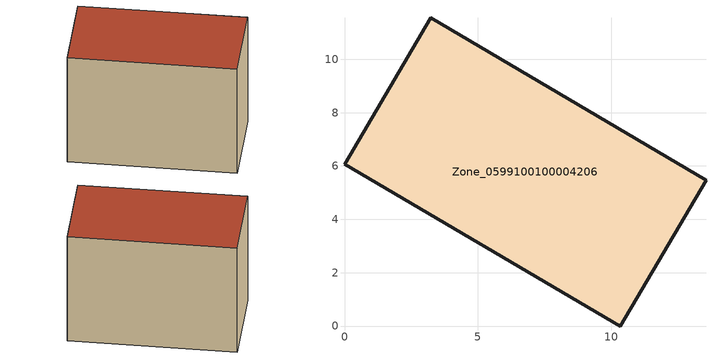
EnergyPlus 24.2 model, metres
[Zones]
Zone_0599100100004206
 floor ground (C_G): 3.23,11.55 13.55,5.47 10.33,0 0,6.07 z1.49
 wall outside (C_F): 13.55,5.47 3.23,11.55 0,6.07 10.33,0 13.55,5.47 z1.49:10.35
 roof outside (C_R): 0,6.07 10.33,0 13.55,5.47 3.23,11.55 z10.35
[BUILDING]
Pand.0599100100004206: North Axis=0; Terrain=City; Loads Convergence Tolerance Value=0.04; Temperature Convergence Tolerance Value=0.4; Solar Distribution=FullExterior; Maximum Number of Warmup Days=25; Minimum Number of Warmup Days=1
[Site:Location]
Rotterdam.The.Hague.AP_ZH_NLD Design_Conditions: Latitude=51.96; Longitude=4.45; Time Zone=1; Elevation=-4.5
[SITE:GROUNDTEMPERATURE:BUILDINGSURFACE]
18, 18, 18, 18, 18, 18, 18, 18, 18, 18, 18, 18
[MATERIAL] Thermal Absorptance=0.9; Solar Absorptance=0.7; Visible Absorptance=0.7
Name | Roughness | Thickness | Conductivity | Density | Specific Heat
G.TI.2006-2014 | MediumSmooth | 0.15 | 0.06 | 540 | 1210
F.TI.2006-2014 | Rough | 0.3 | 0.12 | 1920 | 840
R.TI.2006-2014 | MediumRough | 0.2 | 0.08 | 1500 | 1000
[CONSTRUCTION]
C_G: G.TI.2006-2014
C_F: F.TI.2006-2014
C_R: R.TI.2006-2014
[ZONE]
Zone_0599100100004206: Type=1; Multiplier=1; Ceiling Height=Autocalculate; Volume=Autocalculate; Floor Area=autocalculate; Part of Total Floor Area=Yes
[ZONEINFILTRATION:DESIGNFLOWRATE]
Infil_Zone_0599100100004206: Zone or ZoneList or Space or SpaceList=Zone_0599100100004206; Schedule=AlwaysOn; Design Flow Rate Calculation Method=Flow/Area; Flow Rate per Floor Area=0.0015; Constant Term Coefficient=1; Temperature Term Coefficient=0; Velocity Term Coefficient=0; Velocity Squared Term Coefficient=0
[HVACTEMPLATE:ZONE:IDEALLOADSAIRSYSTEM]
Zone_0599100100004206: Maximum Heating Supply Air Temperature=50; Minimum Cooling Supply Air Temperature=13; Maximum Heating Supply Air Humidity Ratio=0.0156; Minimum Cooling Supply Air Humidity Ratio=0.0077; Heating Limit=NoLimit; Cooling Limit=NoLimit; Dehumidification Control Type=ConstantSensibleHeatRatio; Cooling Sensible Heat Ratio=0.7; Dehumidification Setpoint=60; Humidification Control Type=None; Humidification Setpoint=30; Outdoor Air Method=None; Outdoor Air Flow Rate per Person=0.00944; Outdoor Air Flow Rate per Zone Floor Area=0; Outdoor Air Flow Rate per Zone=0; Demand Controlled Ventilation Type=None; Outdoor Air Economizer Type=NoEconomizer; Heat Recovery Type=None; Sensible Heat Recovery Effectiveness=0.7; Latent Heat Recovery Effectiveness=0.65
[ZONECONTROL:THERMOSTAT]
ThermostatControl_Zone_0599100100004206: Zone or ZoneList=Zone_0599100100004206; Control Type Schedule=DualSetpointControlType; Control 1=Thermostat_Zone_0599100100004206; Temperature Difference Between Cutout And Setpoint=0
[THERMOSTATSETPOINT:DUALSETPOINT]
Thermostat_Zone_0599100100004206: Heating Setpoint Temperature Schedule=HeatingSetpoint_Zone_0599100100004206; Cooling Setpoint Temperature Schedule=CoolingSetpoint_Zone_0599100100004206
[SCHEDULE:COMPACT]
HeatingSetpoint_Zone_0599100100004206: Through: 12/31, For: AllDays, Until: 24:00, 21
CoolingSetpoint_Zone_0599100100004206: Through: 12/31, For: AllDays, Until: 24:00, 24
DualSetpointControlType: Through: 12/31, For: AllDays, Until: 24:00, 4
AlwaysOn: Through: 12/31, For: AllDays, Until: 24:00, 1
